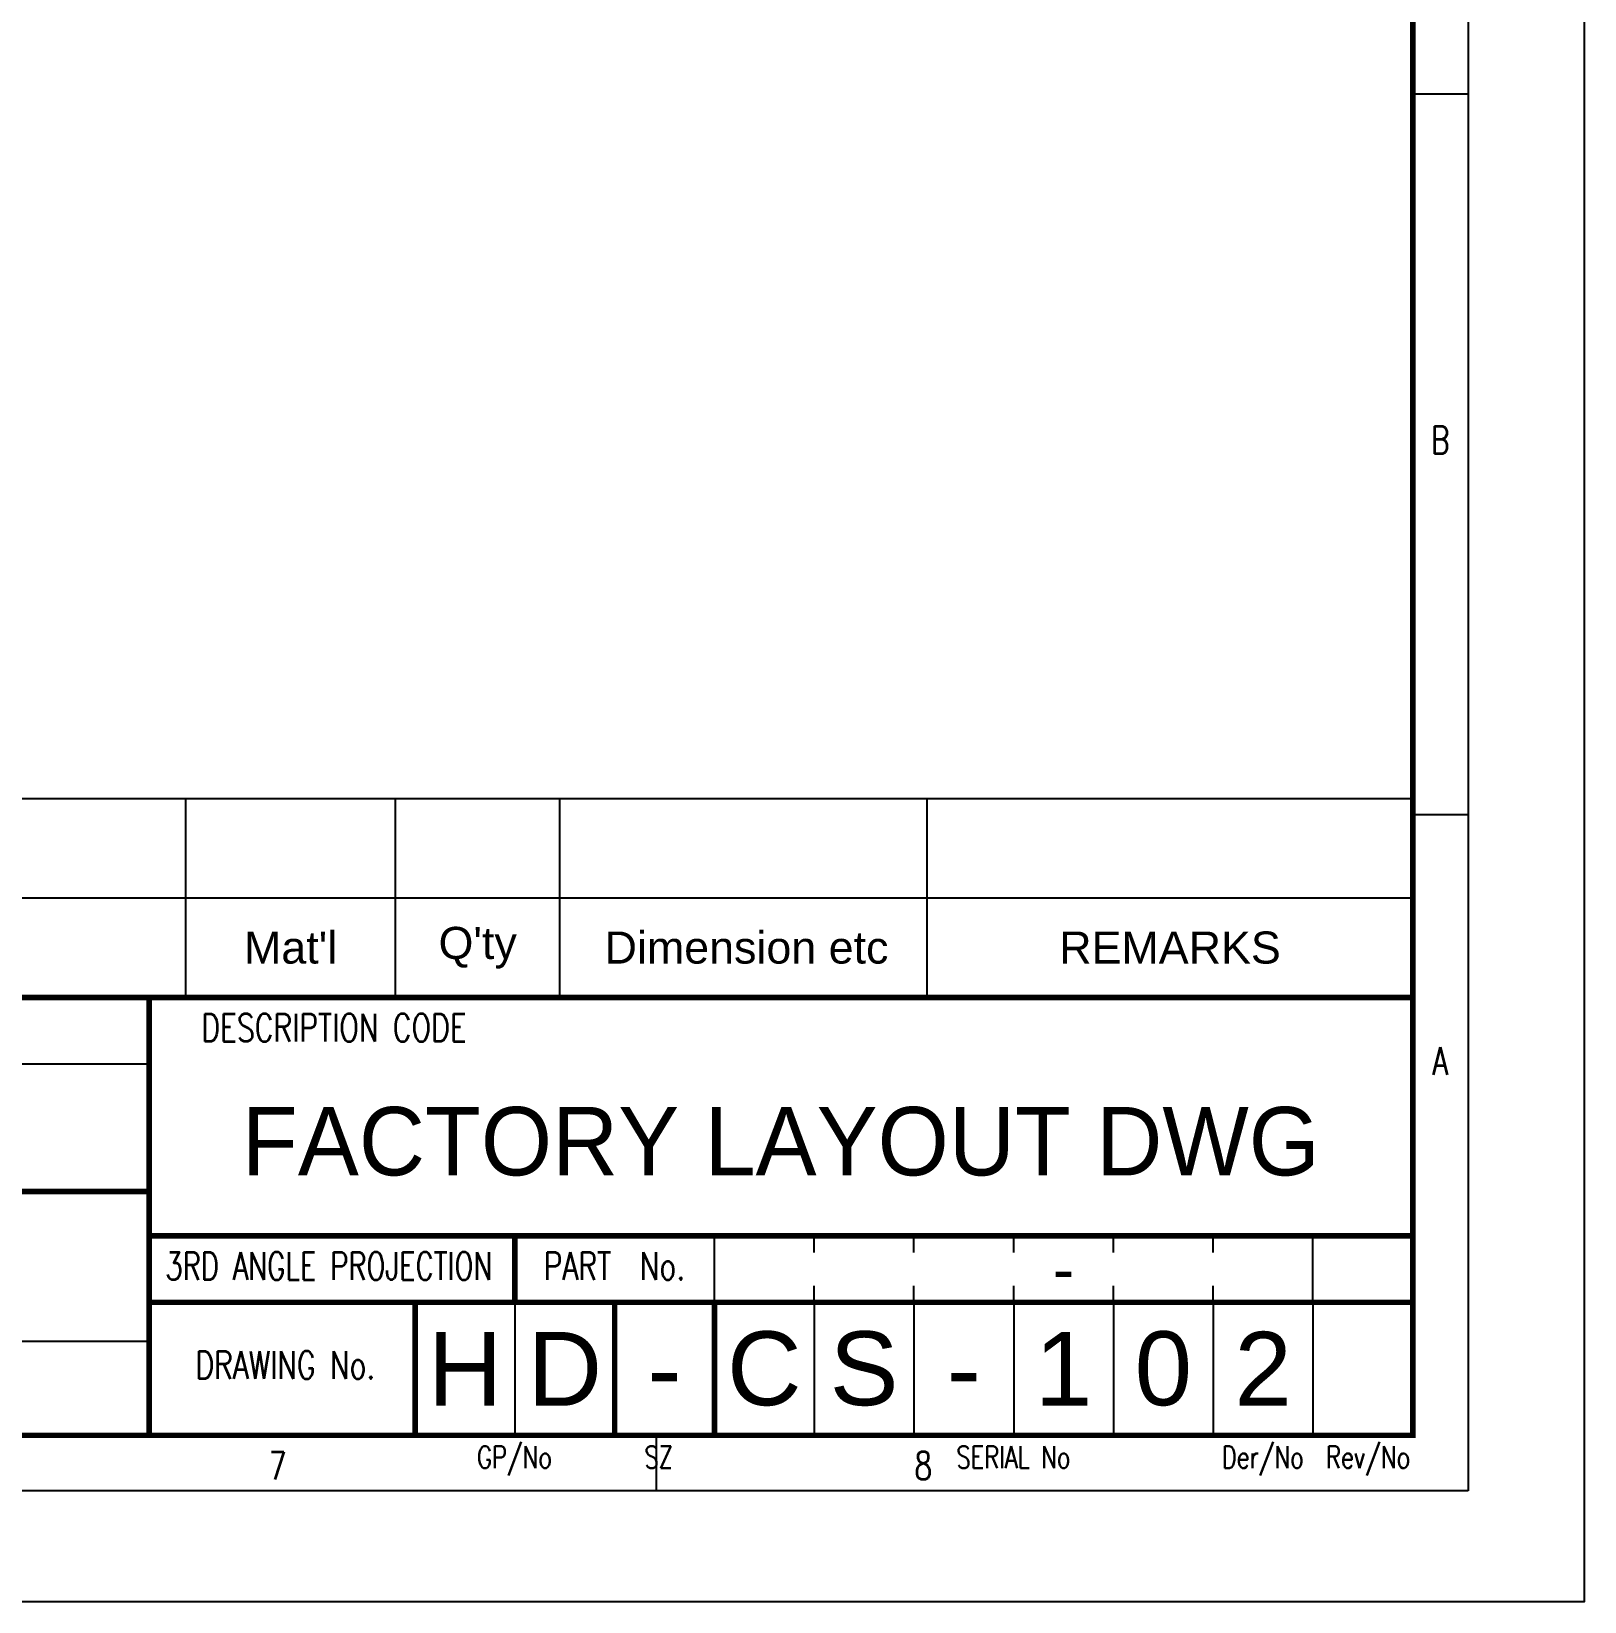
# Model space of a CAD drawing. Header units: millimetres. Extents: x -32759 to 129432, y 390 to 54305.
# Drawn here: x 31433 to 40473, y 13411 to 22550 of the extents above; entities that cross this region are included whole.
import ezdxf
from ezdxf.enums import TextEntityAlignment as Align

# ---------------------------------------------------------------- set-up
doc = ezdxf.new("R2010")
doc.units = ezdxf.units.MM
for name, pattern in [('AUDIT_I_090820162220-0', [0]), ('AUDIT_I_090820162220-1', [0]), ('H10', [1.75, 1, -0.75])]:
    doc.linetypes.add(name, pattern=pattern)
doc.layers.add('A2FORM', color=111, linetype='Continuous')
doc.styles.add('ROMANS', font='romans')
doc.styles.get("Standard").update_dxf_attribs({"font": 'arial.ttf'})
doc.styles.add('배관스타일', font='IC-Romans.shx', dxfattribs={"bigfont": 'whgtxt.shx'})

# ---------------------------------------------------------------- blocks, each defined once
blk = doc.blocks.new('새로운 블럭-hd표제란A3')
at = {"color": 5}
for p, q in [((342227, 9600), (359418, 9600)), ((349659, 8808), (349659, 9600)), ((351327, 8808), (351327, 9600)), ((352635, 8808), (352635, 9600)), ((355556, 8808), (355556, 9600)), ((342227, 8808), (359418, 8808)), ((349659, 8017), (349659, 8808)), ((351327, 8017), (351327, 8808)), ((352635, 8017), (352635, 8808)), ((355556, 8017), (355556, 8808))]:
    blk.add_line(p, q, dxfattribs=at)
at = {"layer": 'A2FORM', "color": 7}
for p, q in [((359418, 15204), (359859, 15204)), ((359418, 9473), (359859, 9473)), ((342227, 7488), (349368, 7488)), ((353864, 5592), (353864, 6121)), ((354657, 5989), (354657, 6121)), ((355451, 5989), (355451, 6121)), ((356244, 5989), (356244, 6121)), ((357038, 5989), (357038, 6121)), ((357831, 5989), (357831, 6121)), ((358624, 5592), (358624, 6121)), ((354657, 5592), (354657, 5724)), ((355451, 5592), (355451, 5724)), ((356244, 5592), (356244, 5724)), ((357038, 5592), (357038, 5724)), ((357831, 5592), (357831, 5724)), ((342227, 5284), (349368, 5284)), ((353401, 4534), (353401, 4093))]:
    blk.add_line(p, q, dxfattribs=at)
at = {"layer": 'A2FORM', "color": 7, "linetype": 'H10'}
for p, q in [((352277, 5592), (352277, 4534)), ((354657, 5592), (354657, 4534)), ((355451, 5592), (355451, 4534)), ((356244, 5592), (356244, 4534)), ((357038, 5592), (357038, 4534))]:
    blk.add_line(p, q, dxfattribs=at)
at = {"layer": 'A2FORM', "color": 7, "linetype": 'AUDIT_I_090820162220-1'}
blk.add_line((357831, 5592), (357831, 4534), dxfattribs=at)
at = {"layer": 'A2FORM', "color": 7, "linetype": 'AUDIT_I_090820162220-0'}
blk.add_line((358624, 5592), (358624, 4534), dxfattribs=at)
at = {"layer": 'A2FORM', "color": 7}
for points in [[(360784, 40239), (308417, 40239), (308417, 3212), (360784, 3212)], [(359859, 4093), (310842, 4093), (310842, 39358), (359859, 39358)]]:
    blk.add_lwpolyline(points, close=True, dxfattribs=at)
at = {"layer": 'A2FORM', "color": 7, "const_width": 44.1}
blk.add_lwpolyline([(311282, 38917), (359418, 38917), (359418, 4534), (311282, 4534)], close=True, dxfattribs=at)
for points in [[(311282, 8017), (359418, 8017)], [(349368, 4534), (349368, 8017)], [(342227, 6474), (349368, 6474)], [(349368, 6121), (359418, 6121)], [(352277, 5592), (352277, 6121)], [(349368, 5592), (359418, 5592)], [(351483, 5592), (351483, 4534)], [(353070, 5592), (353070, 4534)], [(353864, 5592), (353864, 4534)]]:
    blk.add_lwpolyline(points, dxfattribs=at)
at = {"attachment_point": 5}
for s, insert, char_height, width in [("Mat'l", (350493, 8412), 255.1, 1668.11), ("Q'ty", (351981, 8412), 255.1, 3682.61), ('Dimension etc', (354119, 8412), 255.07, 3682.61), ('REMARKS', (357487, 8412), 255.1, 3861.47), ('-', (356641, 5857), 367, 793.44), ('H', (351880, 5063), 588, 793.44), ('D', (352674, 5063), 588, 793.44), ('-', (353467, 5063), 588, 793.44)]:
    blk.add_mtext(s, dxfattribs=dict(at, insert=insert, char_height=char_height, width=width))
at = {"layer": 'A2FORM', "color": 7, "style": 'ROMANS', "width": 0.75}
for s, height, p in [('B', 220, (359636, 12341)), ('DESCRIPTION CODE', 220.4, (350838, 7667)), ('A', 220, (359636, 7402)), ('PART  No.', 220.4, (353068, 5771)), ('DRAWING No.', 220.4, (350451, 4984)), ('7', 220, (350390, 4184)), ('GP/No', 176.3, (352274, 4273)), ('SZ', 176.3, (353421, 4273)), ('8', 220, (355525, 4184)), ('SERIAL No', 176.3, (356242, 4273)), ('Der/No', 176.3, (358225, 4273)), ('Rev/No', 176.3, (359063, 4273))]:
    blk.add_text(s, height=height, dxfattribs=at).set_placement(p, align=Align.CENTER)
at = {"layer": 'A2FORM', "color": 7, "style": 'ROMANS', "width": 0.643636}
blk.add_text('3RD ANGLE PROJECTION', height=220.4, dxfattribs=at).set_placement((349497, 5771), (352098, 5771), align=Align.FIT)

msp = doc.modelspace()

# ---------------------------------------------------------------- block references
at = {"xscale": 0.7317782781260087, "yscale": 0.7317782781260087, "zscale": 0.7317782781260087}
msp.add_blockref('새로운 블럭-hd표제란A3', (-223541.4, 11061), dxfattribs=at)

# ---------------------------------------------------------------- texts
at = {"insert": (35795.5, 16088.3), "char_height": 398.341, "width": 7354.561, "attachment_point": 5, "style": '배관스타일'}
msp.add_mtext('FACTORY LAYOUT DWG', dxfattribs=at)
at = {"char_height": 430.1, "width": 580.623, "attachment_point": 5}
for s, insert in [('C', (35698.7, 14766.1)), ('S', (36279.4, 14766.1)), ('0', (38021.2, 14766.1)), ('1', (37440.6, 14766.1)), ('2', (38601.8, 14766.1)), ('-', (36860, 14766.1))]:
    msp.add_mtext(s, dxfattribs=dict(at, insert=insert))

doc.saveas('drawing.dxf')
